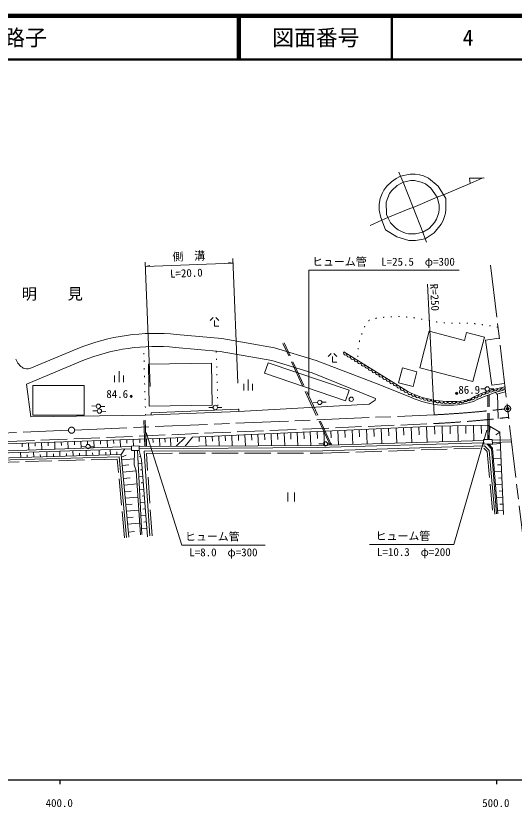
# Model space of a CAD drawing. Units: millimetres, scale not verified. Extents: x 40000 to 680000, y 20000 to 380000.
# Drawn here: x 457899 to 572048, y 198715 to 380000 of the extents above; entities that cross this region are included whole.
import ezdxf
from ezdxf.enums import TextEntityAlignment as Align

# ---------------------------------------------------------------- set-up
doc = ezdxf.new("R2010")
doc.units = ezdxf.units.MM
doc.header["$LTSCALE"] = 1000
doc.header["$PDMODE"] = 32
doc.header["$PDSIZE"] = 500
for name, pattern in [('CHAIN', [18.5, 12, -1.5, 3.5, -1.5]), ('DASHED', [7.5, 6, -1.5]), ('DOTTED', [1.75, 0.25, -1.5])]:
    doc.linetypes.add(name, pattern=pattern)
for name, color, linetype, lineweight in [('M-BGD', 7, 'Continuous', 13), ('M-BMK', 2, 'CHAIN', 13), ('M-STR-HTXT', 7, 'Continuous', 13), ('M-TTL', 2, 'Continuous', 140), ('M-TTL-BAND', 7, 'Continuous', 25), ('M-TTL-LINE', 7, 'Continuous', 50)]:
    doc.layers.add(name, color=color, linetype=linetype, lineweight=lineweight)
for name, color, linetype in [('M-BMK-HTXT', 7, 'Continuous'), ('M-OTRS', 6, 'Continuous'), ('M-TTL-TXT', 7, 'Continuous')]:
    doc.layers.add(name, color=color, linetype=linetype)
doc.styles.add('ＭＳ ゴシック', font='')
doc.styles.get('ＭＳ ゴシック').set_extended_font_data('MS Gothic')

# ---------------------------------------------------------------- blocks, each defined once
blk = doc.blocks.new('田')
at = {"color": 7, "linetype": 'Continuous', "lineweight": 13}
for p, q in [((-0.75, 2), (-0.75, 0)), ((0.75, 0), (0.75, 2))]:
    blk.add_line(p, q, dxfattribs=at)
blk = doc.blocks.new('荒地')
at = {"color": 7, "linetype": 'Continuous', "lineweight": 13}
for p, q in [((0, 0), (0, 2.5)), ((-1, 1.5), (-1, 0)), ((1, 1.5), (1, 0))]:
    blk.add_line(p, q, dxfattribs=at)
blk = doc.blocks.new('竹林')
at = {"color": 7, "linetype": 'Continuous', "lineweight": 13}
for p, q in [((-1, 1.3), (-0.3, 2)), ((0.3, 2), (1, 1.3)), ((0, 1.3), (0, 0)), ((0, 0), (1, 0))]:
    blk.add_line(p, q, dxfattribs=at)
blk = doc.blocks.new('open_arrow')
at = {"color": 0, "linetype": 'Continuous', "lineweight": -2}
blk.add_lwpolyline([(7.5, 1.25), (0, 0), (7.5, -1.25)], dxfattribs=at)

msp = doc.modelspace()

# ---------------------------------------------------------------- linework, layer by layer
at = {"layer": 'M-BGD'}
for p, q in [((545614, 344187), (546037, 343256)), ((546037, 343256), (546630, 341901)), ((564748, 342833), (561954, 341563)), ((546630, 341901), (548916, 336059)), ((561954, 341563), (555858, 339023)), ((555858, 339023), (554419, 338430)), ((554419, 338430), (548916, 336059)), ((548177, 335875), (543074, 333773)), ((548916, 336059), (548177, 335875)), ((548916, 336059), (551117, 330471)), ((541484, 333769), (542594, 330994)), ((543074, 333773), (541719, 333181)), ((541719, 333181), (539094, 331995)), ((551117, 330471), (551625, 328947)), ((551625, 328947), (551964, 328185)), ((505060, 306052), (494739, 306998)), ((517164, 303962), (505060, 306052)), ((461086, 299181), (472119, 303805)), ((504667, 303075), (494445, 304012)), ((516507, 301031), (504667, 303075)), ((526717, 301026), (517164, 303962)), ((547676, 293922), (533010, 303013)), ((460373, 295629), (473279, 301038)), ((525759, 298178), (516507, 301031)), ((541299, 295470), (526717, 301026)), ((540318, 292368), (525759, 298178)), ((461354, 288115), (460373, 295629)), ((548315, 292644), (541299, 295470)), ((565397, 294513), (564397, 294513)), ((566397, 294513), (567397, 294513)), ((567830, 293726), (568018, 293328)), ((568018, 293328), (570100, 293863)), ((538832, 291034), (540183, 291929)), ((540183, 291929), (540318, 292368)), ((560666, 291863), (562086, 292289)), ((476315, 290587), (475316, 290639)), ((477313, 290535), (478312, 290482)), ((503075, 290274), (502075, 290274)), ((504075, 290274), (505075, 290274)), ((527008, 291413), (526009, 291361)), ((528007, 291465), (529005, 291518)), ((461354, 288115), (487545, 288509)), ((476534, 289489), (475536, 289542)), ((477533, 289437), (478531, 289385)), ((488929, 288564), (488909, 289064)), ((508982, 289368), (508962, 289866)), ((498385, 283451), (553859, 285992)), ((523858, 284618), (523928, 283093)), ((525356, 284687), (525499, 281577)), ((526911, 284758), (526983, 283181)), ((528466, 284829), (528612, 281634)), ((530064, 284902), (530138, 283291)), ((531661, 284975), (531810, 281727)), ((533286, 285050), (533361, 283412)), ((534910, 285124), (535061, 281821)), ((536561, 285200), (536638, 283535)), ((538213, 285276), (538367, 281917)), ((539892, 285353), (539970, 283659)), ((541571, 285429), (541727, 282015)), ((543278, 285508), (543357, 283786)), ((544985, 285586), (545144, 282115)), ((546721, 285665), (546801, 283915)), ((548457, 285745), (548618, 282216)), ((550221, 285826), (550303, 284046)), ((551986, 285907), (552150, 282318)), ((553780, 285989), (553862, 284191)), ((553859, 285992), (566020, 286222)), ((555576, 286025), (555644, 282420)), ((557378, 286059), (557412, 284266)), ((559181, 286093), (559248, 282525)), ((560965, 286127), (560998, 284352)), ((562749, 286161), (562816, 282629)), ((564515, 286194), (564550, 284322)), ((566020, 286222), (568731, 284645)), ((566568, 285904), (566140, 283167)), ((568731, 284645), (567825, 284030)), ((568731, 284645), (569569, 265765)), ((446980, 281641), (496652, 283400)), ((480300, 282821), (480329, 282004)), ((481799, 282874), (481857, 281237)), ((483298, 282927), (483327, 282104)), ((484797, 282980), (484851, 281453)), ((486296, 283033), (486327, 282184)), ((487796, 283086), (487857, 281345)), ((489295, 283140), (489326, 282247)), ((490794, 283193), (490858, 281364)), ((492061, 283237), (492094, 282301)), ((493349, 283283), (493417, 281366)), ((494615, 281387), (496652, 283400)), ((494936, 283339), (494969, 282403)), ((498385, 283451), (496684, 281400)), ((499883, 283519), (499931, 282470)), ((501381, 283588), (501480, 281429)), ((502880, 283657), (502931, 282547)), ((504378, 283725), (504483, 281447)), ((505877, 283794), (505930, 282625)), ((507375, 283863), (507485, 281466)), ((508874, 283931), (508930, 282703)), ((510372, 284000), (510487, 281484)), ((511870, 284069), (511929, 282781)), ((513369, 284137), (513489, 281503)), ((514867, 284206), (514929, 282859)), ((516366, 284275), (516492, 281521)), ((517864, 284343), (517929, 282937)), ((519363, 284412), (519494, 281540)), ((520861, 284481), (520928, 283015)), ((522359, 284549), (522496, 281558)), ((567043, 282968), (565044, 282910)), ((565044, 282910), (565073, 281910)), ((567072, 281969), (567043, 282968)), ((439076, 279781), (484382, 281323)), ((459313, 282078), (459342, 281275)), ((460812, 282131), (460869, 280523)), ((462311, 282184), (462340, 281379)), ((463811, 282237), (463868, 280625)), ((465310, 282290), (465338, 281483)), ((466809, 282343), (466866, 280727)), ((468308, 282396), (468336, 281587)), ((469807, 282450), (469864, 280829)), ((471306, 282503), (471335, 281691)), ((472805, 282556), (472862, 280931)), ((473933, 281349), (472935, 281401)), ((474304, 282609), (474333, 281795)), ((474932, 281296), (475930, 281244)), ((475803, 282662), (475861, 281033)), ((477302, 282715), (477331, 281899)), ((478801, 282768), (478859, 281135)), ((486181, 281461), (484381, 281450)), ((484381, 281450), (484388, 280450)), ((486188, 280461), (486181, 281461)), ((486182, 281335), (526955, 281586)), ((486185, 280835), (526964, 281086)), ((526955, 281586), (565050, 282694)), ((526964, 281086), (565065, 282194)), ((528316, 281930), (527316, 281930)), ((528244, 280326), (565283, 281499)), ((529316, 281930), (530316, 281930)), ((565073, 281910), (567072, 281969)), ((565283, 281499), (566339, 280410)), ((565782, 281931), (566820, 280832)), ((566184, 281943), (567111, 280961)), ((568846, 282060), (566348, 281769)), ((482052, 279494), (437189, 278217)), ((439148, 279283), (484385, 280823)), ((459016, 278838), (458984, 279958)), ((460515, 278881), (460499, 279445)), ((462014, 278924), (461982, 280060)), ((463514, 278966), (463497, 279539)), ((465013, 279009), (464980, 280162)), ((466513, 279052), (466496, 279633)), ((468012, 279095), (467979, 280264)), ((469511, 279137), (469495, 279726)), ((471011, 279180), (470977, 280366)), ((472510, 279223), (472493, 279820)), ((474009, 279265), (473975, 280468)), ((475509, 279308), (475492, 279914)), ((477008, 279351), (476974, 280570)), ((478508, 279394), (478490, 280008)), ((479557, 279423), (479522, 280660)), ((481057, 279466), (481037, 280151)), ((482052, 279494), (482880, 280771)), ((483755, 260541), (482052, 279494)), ((482103, 278925), (483165, 279344)), ((484388, 280450), (486188, 280461)), ((484980, 277150), (485063, 280454)), ((485753, 280458), (486787, 261170)), ((486705, 278300), (486165, 280461)), ((487280, 280272), (528244, 280326)), ((488595, 260841), (487280, 280272)), ((566339, 280410), (567655, 265811)), ((566820, 280832), (568003, 265902)), ((567111, 280961), (568302, 265926)), ((568912, 280561), (568090, 280525)), ((481596, 278981), (437258, 277718)), ((483258, 260497), (481596, 278981)), ((482162, 278266), (485046, 278525)), ((486767, 277504), (485915, 277438)), ((486518, 279047), (486244, 279026)), ((488061, 260677), (486705, 278300)), ((568997, 278651), (567300, 278576)), ((482275, 277015), (483760, 277149)), ((482412, 275486), (485470, 275761)), ((485473, 275753), (484980, 277150)), ((486459, 261088), (485473, 275753)), ((486882, 276008), (486438, 275974)), ((569130, 275654), (567537, 275583)), ((569064, 277152), (568241, 277116)), ((482547, 273990), (484059, 274126)), ((486997, 274513), (486075, 274442)), ((569197, 274155), (568426, 274121)), ((482681, 272493), (485674, 272762)), ((487112, 273017), (486634, 272980)), ((569263, 272657), (567774, 272591)), ((482815, 270999), (484295, 271132)), ((487227, 271522), (486236, 271445)), ((569330, 271158), (568611, 271126)), ((482950, 269505), (485875, 269768)), ((487457, 268531), (486397, 268449)), ((487342, 270026), (486829, 269987)), ((569396, 269660), (568011, 269598)), ((483084, 268011), (484530, 268141)), ((483218, 266517), (486077, 266774)), ((487572, 267035), (487025, 266993)), ((569529, 266663), (568248, 266606)), ((569463, 268161), (568796, 268132)), ((483353, 265023), (484765, 265150)), ((487687, 265539), (486558, 265452)), ((483487, 263529), (486278, 263780)), ((487802, 264044), (487220, 263999)), ((483647, 261752), (485059, 261879)), ((487917, 262548), (486718, 262456))]:
    msp.add_line(p, q, dxfattribs=at)
at = {"layer": 'M-BGD', "linetype": 'CHAIN'}
msp.add_line((566655, 322893), (574309, 258398), dxfattribs=at)
at = {"layer": 'M-BGD', "linetype": 'DASHED'}
for p, q in [((529891, 281671), (519068, 304965)), ((530217, 281680), (519340, 305092)), ((565996, 282938), (566046, 293091)), ((566296, 282947), (566347, 293205)), ((568265, 293391), (568374, 287751)), ((487418, 281334), (487178, 288498)), ((487718, 281344), (487477, 288508)), ((441180, 281824), (553831, 286592)), ((567049, 282771), (571402, 282895)), ((528252, 279826), (565078, 280993)), ((565078, 280993), (565857, 280189)), ((567064, 282272), (571461, 282397)), ((487815, 279772), (528252, 279826)), ((489094, 260875), (487815, 279772)), ((565857, 280189), (567157, 265766)), ((481140, 278468), (437326, 277220)), ((482760, 260452), (481140, 278468))]:
    msp.add_line(p, q, dxfattribs=at)
at = {"layer": 'M-BGD', "linetype": 'DOTTED'}
for p, q in [((487615, 288513), (487167, 304175)), ((503795, 303155), (504221, 289396))]:
    msp.add_line(p, q, dxfattribs=at)
at = {"layer": 'M-BGD'}
for points in [[(546037, 343256), (545021, 342748), (543920, 341986), (542904, 340970), (542227, 340039), (541804, 339277), (541380, 338176), (541126, 336821), (541126, 335467), (541484, 333769)], [(546037, 343256), (548238, 343764), (549339, 343764), (550355, 343595), (551286, 343341), (552387, 342833), (554673, 340970), (556366, 338188)], [(564748, 342833), (561785, 342833), (561954, 341563)], [(565172, 342833), (564918, 342917), (564748, 342833)], [(546630, 341901), (545275, 341139), (544005, 339954), (543497, 339277), (542735, 337329), (542820, 334451), (543074, 333773)], [(546630, 341901), (548408, 342240), (549254, 342240), (550778, 341901), (551710, 341478), (552980, 340547), (554419, 338430)], [(554419, 338430), (554842, 336737), (554842, 335721), (554758, 334959), (554588, 334281), (554250, 333435), (553826, 332673), (552556, 331318), (551117, 330471)], [(556366, 338188), (556366, 335636), (556282, 334789), (556112, 334027), (555774, 333096), (555350, 332249), (553742, 330302), (551625, 328947)], [(543074, 333773), (543751, 332588), (544852, 331403), (545444, 330979), (546206, 330556), (547138, 330217), (547815, 330048), (549424, 330048), (551117, 330471)], [(542594, 330994), (545190, 329371), (547900, 328524), (549424, 328524), (551625, 328947)], [(568642, 306148), (565509, 305713), (566941, 295403), (569869, 295810)], [(487545, 288509), (508870, 289362), (538832, 291034)], [(488909, 289064), (508846, 289861), (508962, 289868)]]:
    msp.add_lwpolyline(points, dxfattribs=at)
for points in [[(552597, 307746), (550442, 299358), (562608, 296233), (565223, 306413), (561107, 307470), (560633, 305623)], [(488282, 300179), (502733, 300442), (502908, 290823), (488457, 290560)], [(515676, 300517), (534261, 294212), (533444, 291802), (514859, 298108)], [(546449, 299335), (549771, 298461), (548881, 295079), (545559, 295953)], [(461765, 295281), (473554, 295281), (473554, 288526), (461765, 288526)]]:
    msp.add_lwpolyline(points, close=True, dxfattribs=at)
for centre in [(565897, 294513), (527507, 291439), (534736, 292165), (476814, 290561), (503575, 290274), (477034, 289463), (474433, 281322), (528816, 281930)]:
    msp.add_circle(centre, 500, dxfattribs=at)
for centre, radius, start, end in [((489821, 260126), 47129, 84.01029, 112.08894), ((489821, 260126), 44129, 83.98514, 112.08894), ((533417, 302761), 479, 148.20549, 328.20549), ((461853, 302838), 4204, 200.95001, 237.44682), ((534232, 302256), 479, 148.20549, 328.20549), ((535047, 301751), 479, 148.20549, 328.20549), ((535862, 301246), 479, 148.20549, 328.20549), ((536677, 300740), 479, 148.20549, 328.20549), ((460519, 301622), 2506, 248.25882, 283.07608), ((537491, 300235), 479, 148.20549, 328.20549), ((538306, 299730), 479, 148.20549, 328.20549), ((539121, 299225), 479, 148.20549, 328.20549), ((539936, 298720), 479, 148.20549, 328.20549), ((540750, 298215), 479, 148.20549, 328.20549), ((541565, 297710), 479, 148.20549, 328.20549), ((542380, 297205), 479, 148.20549, 328.20549), ((543195, 296700), 479, 148.20549, 328.20549), ((544010, 296195), 479, 148.20549, 328.20549), ((544824, 295690), 479, 148.20549, 328.20549), ((545639, 295185), 479, 148.20549, 328.20549), ((546454, 294680), 479, 148.20549, 328.20549), ((547269, 294174), 479, 148.20549, 328.20549), ((548108, 293720), 477, 154.92336, 334.92336), ((557474, 313736), 22104, 243.68706, 278.30338), ((573512, 271783), 23474, 98.68722, 119.12687), ((580631, 254927), 40856, 105.02652, 115.99316), ((565033, 293668), 465, 201.17812, 21.17812), ((565907, 293987), 465, 198.90704, 18.90704), ((566793, 294271), 465, 196.63597, 16.63597), ((567689, 294519), 465, 194.3649, 14.3649), ((568595, 294732), 465, 192.09383, 12.09383), ((569508, 294909), 465, 189.82275, 9.82275), ((556836, 311224), 20440, 245.36363, 286.746), ((548980, 293334), 477, 157.39596, 337.39596), ((549868, 292987), 477, 159.86855, 339.86855), ((550771, 292678), 477, 162.34114, 342.34114), ((551685, 292408), 477, 164.81374, 344.81374), ((552611, 292179), 477, 167.28633, 347.28633), ((553545, 291989), 477, 169.75892, 349.75892), ((554487, 291840), 477, 172.23152, 352.23152), ((561021, 291970), 371, 196.69924, 16.69924), ((561731, 292183), 371, 196.69924, 16.69924), ((562497, 292508), 465, 207.99133, 27.99133), ((563327, 292928), 465, 205.72026, 25.72026), ((564173, 293315), 465, 203.44919, 23.44919), ((555435, 291731), 477, 174.70411, 354.70411), ((556386, 291664), 477, 177.17671, 357.17671), ((557339, 291637), 477, 179.6493, 359.6493), ((558292, 291652), 477, 182.12189, 2.12189), ((559244, 291708), 477, 184.59449, 4.59449), ((560193, 291805), 477, 187.06708, 7.06708)]:
    msp.add_arc(centre, radius, start, end, dxfattribs=at)
at = {"layer": 'M-BGD', "linetype": 'DASHED'}
msp.add_arc((541094, 538270), 252000, 272.89731, 276.76829, dxfattribs=at)
at = {"layer": 'M-BGD', "linetype": 'DOTTED'}
msp.add_open_spline([(568348, 308626), (568250, 308646), (567955, 308703), (567857, 308721), (567607, 308768), (566857, 308907), (566606, 308950), (566271, 309008), (565266, 309175), (564929, 309225), (564577, 309277), (563516, 309423), (563161, 309458), (562735, 309500), (561451, 309589), (561023, 309606), (560659, 309621), (559565, 309619), (559201, 309618), (558871, 309618), (557881, 309597), (557552, 309601), (557227, 309606), (556255, 309636), (555931, 309663), (555590, 309692), (554572, 309827), (554234, 309880), (553877, 309935), (552813, 310136), (552459, 310203), (552095, 310271), (551008, 310489), (550644, 310554), (550281, 310619), (549190, 310807), (548825, 310855), (548413, 310908), (547173, 311033), (546758, 311058), (546349, 311082), (545117, 311106), (544706, 311099), (544292, 311092), (543051, 311024), (542639, 310988), (542215, 310950), (540949, 310786), (540527, 310731), (540433, 310719), (540154, 310672), (540061, 310654), (539970, 310637), (539697, 310577), (539608, 310552), (539521, 310528), (539265, 310442), (539182, 310406), (539103, 310371), (538869, 310252), (538801, 310197), (538691, 310110), (538387, 309815), (538301, 309704), (538209, 309587), (537986, 309201), (537919, 309068), (537850, 308931), (537675, 308503), (537619, 308360), (537564, 308220), (537415, 307792), (537364, 307650), (537283, 307431), (537037, 306775), (536960, 306554), (536887, 306342), (536672, 305707), (536615, 305490), (536553, 305254), (536399, 304537), (536367, 304295), (536327, 303998), (536270, 303102), (536254, 302803), (536248, 302677), (536252, 302296), (536253, 302169), (536254, 302052), (536262, 301699), (536265, 301582), (536267, 301496), (536277, 301236), (536280, 301150), (536281, 301116), (536285, 301016), (536287, 300982)], degree=3, knots=[0, 0, 0, 0, 1, 1, 1, 2, 2, 2, 3, 3, 3, 4, 4, 4, 5, 5, 5, 6, 6, 6, 7, 7, 7, 8, 8, 8, 9, 9, 9, 10, 10, 10, 11, 11, 11, 12, 12, 12, 13, 13, 13, 14, 14, 14, 15, 15, 15, 16, 16, 16, 17, 17, 17, 18, 18, 18, 19, 19, 19, 20, 20, 20, 21, 21, 21, 22, 22, 22, 23, 23, 23, 24, 24, 24, 25, 25, 25, 26, 26, 26, 27, 27, 27, 28, 28, 28, 29, 29, 29, 30, 30, 30, 31, 31, 31, 32, 32, 32, 32], dxfattribs=at)
at = {"layer": 'M-BGD'}
for p in [(558879, 293533), (484330, 292824)]:
    msp.add_point(p, dxfattribs=at)
at = {"layer": 'M-BMK'}
for p, q in [((471363, 285103), (553738, 288590)), ((441095, 283822), (469964, 285044))]:
    msp.add_line(p, q, dxfattribs=at)
for centre in [(570557, 290012), (470664, 285073)]:
    msp.add_circle(centre, 700, dxfattribs=at)
msp.add_arc((541094, 538270), 250000, 272.8992, 276.60787, dxfattribs=at)
at = {"layer": 'M-OTRS'}
msp.add_point((570557, 290012), dxfattribs=at)
at = {"layer": 'M-STR-HTXT'}
for p, q in [((488669, 295059), (487526, 323567)), ((487567, 322567), (507619, 323371)), ((487567, 322567), (488557, 322774)), ((507619, 323371), (506614, 323493)), ((508722, 295863), (507579, 324370)), ((553738, 288590), (552221, 318551))]:
    msp.add_line(p, q, dxfattribs=at)
for points in [[(525012, 293054), (525012, 321704), (559433, 321704)], [(565817, 285082), (558250, 258870), (538895, 258870)], [(487754, 284542), (495895, 258735), (515047, 258735)]]:
    msp.add_lwpolyline(points, dxfattribs=at)
at = {"layer": 'M-TTL'}
msp.add_line((680000, 380000), (40000, 380000), dxfattribs=at)
at = {"layer": 'M-TTL-BAND'}
for p, q in [((40000, 205000), (579000, 205000)), ((468000, 205000), (468000, 204000)), ((568000, 205000), (568000, 204000))]:
    msp.add_line(p, q, dxfattribs=at)
at = {"layer": 'M-TTL-LINE'}
for p, q in [((508747, 380000), (508747, 370000)), ((509247, 380000), (509247, 370000)), ((543997, 380000), (543997, 370000)), ((40000, 370000), (680000, 370000))]:
    msp.add_line(p, q, dxfattribs=at)

# ---------------------------------------------------------------- block references
at = {"layer": 'M-BGD', "xscale": 1000, "yscale": 1000}
for name, p in [('竹林', (503423, 308903)), ('竹林', (530446, 300661)), ('荒地', (481535, 296067)), ('荒地', (511125, 294175)), ('田', (520988, 268774))]:
    msp.add_blockref(name, p, dxfattribs=at)
at = {"layer": 'M-STR-HTXT'}
for p, rotation in [((525012, 293054), 90), ((565817, 285082), 253.9), ((487754, 284542), 287.5)]:
    msp.add_blockref('open_arrow', p, dxfattribs=dict(at, rotation=rotation))

# ---------------------------------------------------------------- texts
at = {"layer": 'M-BGD', "style": 'ＭＳ ゴシック'}
for s, p in [('84.6', (478627, 293365)), ('86.9', (559255, 294338))]:
    msp.add_text(s, height=1833, dxfattribs=at).set_placement(p, align=Align.MIDDLE_LEFT)
at = {"layer": 'M-BMK-HTXT', "style": 'ＭＳ ゴシック'}
msp.add_text('明\u3000\u3000見', height=2566, dxfattribs=at).set_placement((466241, 314257), align=Align.BOTTOM_CENTER)
at = {"layer": 'M-STR-HTXT', "style": 'ＭＳ ゴシック'}
msp.add_text('側\u3000溝', height=1833, rotation=2.295, dxfattribs=at).set_placement((497573, 323469), align=Align.BOTTOM_CENTER)
for p in [(525762, 322204), (496645, 259235)]:
    msp.add_text('ヒューム管', height=1833, dxfattribs=at).set_placement(p, align=Align.BOTTOM_LEFT)
for s, p in [('L=25.5  φ=300', (558455, 322204)), ('ヒューム管', (552812, 259370)), ('L=8.0  φ=300', (513259, 255627)), ('L=10.3  φ=200', (557500, 255695))]:
    msp.add_text(s, height=1833, dxfattribs=at).set_placement(p, align=Align.BOTTOM_RIGHT)
msp.add_text('L=20.0', height=1833, rotation=2.295, dxfattribs=at).set_placement((500758, 319741), align=Align.BOTTOM_RIGHT)
msp.add_text('R=250', height=1833, rotation=272.899, dxfattribs=at).set_placement((552221, 318551), align=Align.BOTTOM_LEFT)
at = {"layer": 'M-TTL-BAND', "style": 'ＭＳ ゴシック'}
for s, p in [('400.0', (467844, 198195)), ('500.0', (567844, 198195))]:
    msp.add_text(s, height=1833, dxfattribs=at).set_placement(p, align=Align.BOTTOM_CENTER)
at = {"layer": 'M-TTL-TXT', "style": 'ＭＳ ゴシック'}
msp.add_text('下関市豊田町大字下杢路子', height=3666, dxfattribs=at).set_placement((405024, 375000), align=Align.MIDDLE_LEFT)
for s, p in [('図面番号', (526622, 375000)), ('4', (561497, 375000))]:
    msp.add_text(s, height=3666, dxfattribs=at).set_placement(p, align=Align.MIDDLE_CENTER)

doc.saveas('drawing.dxf')
